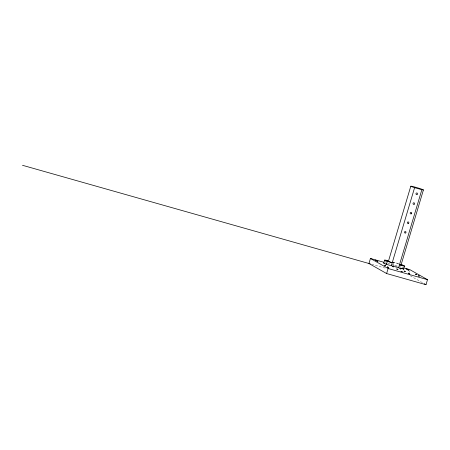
<?xml version="1.0" encoding="UTF-8"?>
<svg xmlns="http://www.w3.org/2000/svg" width="450" height="450" viewBox="0 0 450 450"><rect width="100%" height="100%" fill="white"/><g stroke="black" fill="none" stroke-linecap="round" stroke-linejoin="round"><path stroke-width="0.34" stroke-dasharray="2.25 1.69" d="M385.56 262.479L386.1 260.662M393.002 264.763L393.722 262.35L393.193 262.142M402.643 268.003L403.009 266.794M408.887 272.779L409.449 270.889M393.722 262.35L393.131 262.215M387.793 263.385L401.147 267.165M371.604 264.257L386.291 268.419M410.152 275.704L422.949 282.971M392.929 265.269A10.53 0.585 16.6 0 1 394.245 265.657M394.903 265.854A10.53 0.585 16.6 0 1 396.844 266.456M392.524 261.872A10.53 0.585 16.6 0 1 398.976 263.829M392.957 262.232A6.581 0.366 16.6 0 1 399.088 264.139"/><path stroke-width="0.67" d="M383.788 262.249L370.44 258.463L368.938 263.498L386.612 273.538L425.998 284.704L427.5 279.664L409.826 269.629L403.819 267.924M383.749 263.126L384.649 260.106M403.419 268.819L403.914 269.168L386.409 264.358L387.309 261.332A10.53 0.585 16.6 0 1 387.894 260.64M388.429 261.259L410.799 186.204M386.612 273.538L388.114 268.498L370.44 258.463M391.32 265.748L414.596 187.672L414.084 187.509A6.581 0.366 16.6 0 1 411.576 186.244A6.581 0.366 16.6 0 1 420.131 188.634A6.581 0.366 16.6 0 1 422.64 189.9L414.596 187.672M398.576 267.806L421.853 189.726M401.04 264.988L423.411 189.934M403.464 269.19L404.364 266.169L404.814 266.147L403.673 265.494A10.53 0.585 16.6 0 0 400.674 264.398M407.779 269.82L409.027 270.202L407.773 269.831M387.309 261.332L392.226 262.727L391.708 262.564A6.581 0.366 16.6 0 1 389.199 261.298M404.364 266.169L399.476 264.786L400.269 264.954A6.581 0.366 16.6 0 0 400.787 264.814M392.901 266.648C391.196 266.243 394.723 267.159 393.013 266.754M388.114 268.498L427.5 279.664M22.5 165.296L370.271 263.88M375.75 260.246C373.86 259.774 377.64 260.786 375.699 260.308M401.676 268.419L402.463 268.605L401.934 268.403M385.926 263.953L386.713 264.139L386.179 263.936M385.144 265.579C383.197 265.089 387.045 266.13 385.093 265.641M402.643 265.32C404.826 266.091 400.393 264.628 402.581 265.393M377.409 261.186C379.238 261.827 375.536 260.606 377.359 261.248M400.365 268.762C402.176 269.398 398.543 268.2 400.314 268.824M418.922 275.94C420.733 276.576 417.099 275.377 418.871 276.002M424.17 283.663L425.998 284.704M386.409 264.358A10.53 0.585 16.6 0 1 384.199 263.104M406.125 268.875L407.374 269.252L406.125 268.875M386.134 260.662L387.613 261.118L386.134 260.662M387.276 266.985L388.507 267.368L387.276 266.985M396.72 268.988L397.952 269.364L396.72 268.988M404.106 271.08L405.338 271.463L404.106 271.08M401.029 271.434L402.261 271.811L401.029 271.434M408.409 273.527L409.646 273.909L408.409 273.527M415.53 274.213L416.762 274.59L415.53 274.213M405.596 232.954A0.787 0.765 -60.4 0 0 405.647 231.598A0.787 0.765 -60.4 0 0 404.466 232.268A0.787 0.765 -60.4 0 0 405.596 232.954M408.454 223.386A0.787 0.765 -60.4 0 0 408.499 222.024A0.787 0.765 -60.4 0 0 407.317 222.694A0.787 0.765 -60.4 0 0 408.454 223.386M411.306 213.812A0.787 0.765 -60.4 0 0 411.351 212.456A0.787 0.765 -60.4 0 0 410.169 213.126A0.787 0.765 -60.4 0 0 411.306 213.812M414.157 204.244A0.787 0.765 -60.4 0 0 414.202 202.882A0.787 0.765 -60.4 0 0 413.021 203.552A0.787 0.765 -60.4 0 0 414.157 204.244M417.088 194.422A0.787 0.765 -60.4 0 0 417.133 193.061A0.787 0.765 -60.4 0 0 415.952 193.731A0.787 0.765 -60.4 0 0 417.088 194.422"/></g></svg>
